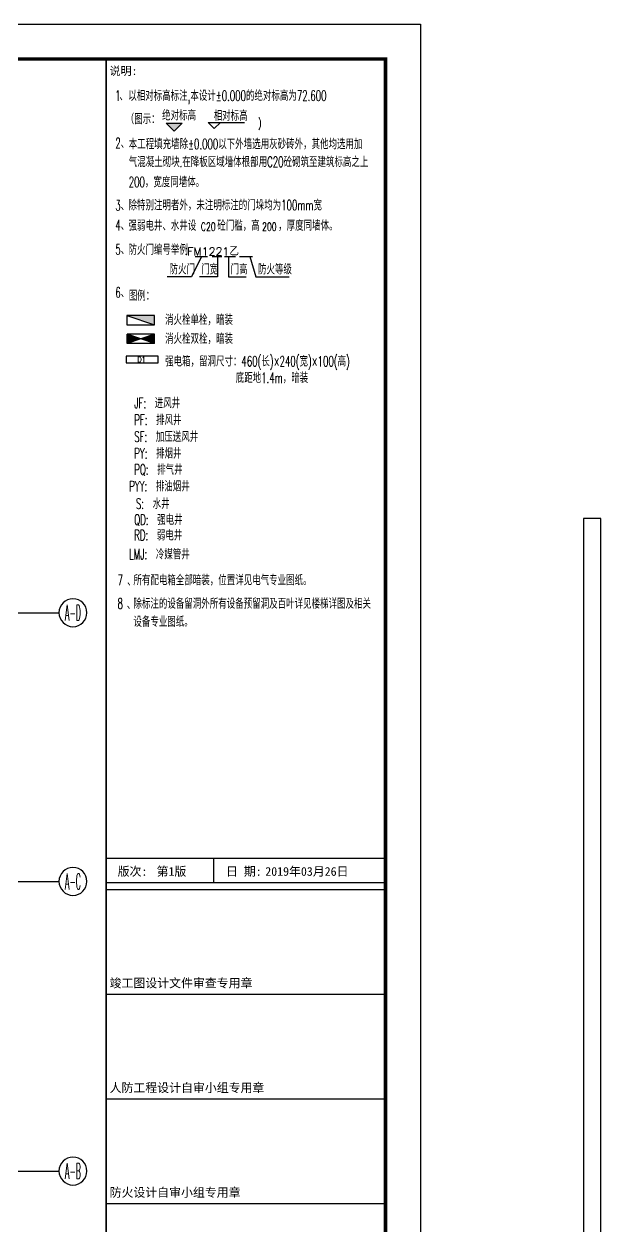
# Model space of a CAD drawing. Extents: x 1980812 to 2578970, y -669191 to 284498.
# Drawn here: x 2053559 to 2070085, y 176668 to 211111 of the extents above; entities that cross this region are included whole.
import ezdxf
from ezdxf.enums import TextEntityAlignment as Align

# ---------------------------------------------------------------- set-up
doc = ezdxf.new("R2010")
doc.units = 0
doc.header["$LTSCALE"] = 1000
doc.header["$MEASUREMENT"] = 0
doc.linetypes.add('CONTINOUS', pattern=[0])
for name, color, linetype in [('&公共文字', 7, 'Continuous'), ('0-立面(轮廓)', 63, 'CONTINOUS'), ('AXIS', 3, 'Continuous'), ('AXIS_TEXT', 7, 'Continuous'), ('DQ-L', 2, 'Continuous'), ('DQ2', 2, 'Continuous'), ('GPSKC', 3, 'Continuous'), ('PUB_DIM', 3, 'Continuous'), ('PUB_TEXT', 7, 'Continuous'), ('TK', 1, 'Continuous'), ('WALL', 4, 'Continuous'), ('公共文字', 7, 'Continuous'), ('水1', 6, 'Continuous')]:
    doc.layers.add(name, color=color, linetype=linetype)
doc.styles.add('_HZTXT', font='TXT', dxfattribs={"width": 0.7, "bigfont": 'HZTXT'})
doc.styles.add('_HZTXTW', font='txtw.shx', dxfattribs={"width": 0.7, "bigfont": 'hztxtw.shx'})
doc.styles.add('_TCH_AXIS', font='COMPLEX', dxfattribs={"bigfont": 'GBCBIG'})
doc.styles.add('COMPLEX', font='COMPLEX')
doc.styles.add('D8', font='txtw.shx', dxfattribs={"width": 0.7, "bigfont": 'hztxtw.shx'})
doc.styles.add('HZTXTW', font='txtw.shx', dxfattribs={"width": 0.6, "bigfont": 'hztxtw.shx'})
doc.styles.add('SONGTI', font='NSimSun.ttf', dxfattribs={"width": 1.1})

# ---------------------------------------------------------------- blocks, each defined once
blk = doc.blocks.new('A$C2F655D11')
at = {"layer": 'GPSKC', "color": 1, "linetype": 'Continuous'}
for p, q in [((0, 0), (700, 240)), ((0, 240), (700, 0)), ((0, 240), (0, 0)), ((0, 240), (700, 240)), ((700, 240), (700, 0)), ((0, 0), (700, 0))]:
    blk.add_line(p, q, dxfattribs=at)
for points in [[(0, 240), (350, 120), (0, 0)], [(700, 240), (350, 120), (700, 0)]]:
    blk.add_solid(points, dxfattribs=at)
blk = doc.blocks.new('A$C4BB60620')
at = {"rotation": 151.0000000006254}
blk.add_blockref('A$C2F655D11', (729, 210), dxfattribs=at)
blk = doc.blocks.new('AUDIT_I_080527205251-1')
at = {"layer": '水1', "linetype": 'Continuous', "xscale": 2.185937503893495, "yscale": 2.185937503893495, "zscale": 2.185937503893495, "rotation": 29.00000005749169}
blk.add_blockref('A$C4BB60620', (845, 17239), dxfattribs=at)
blk = doc.blocks.new('DQ-EL-D1')
at = {"layer": 'DQ2'}
blk.add_lwpolyline([(-230, -50), (230, -50), (230, 50), (-230, 50)], close=True, dxfattribs=at)
at = {"layer": 'DQ2', "style": 'D8', "width": 0.7}
blk.add_text('D1', height=80, dxfattribs=at).set_placement((-8, 0), align=Align.MIDDLE)
blk = doc.blocks.new('平面说明0825')
at = {"layer": 'PUB_DIM'}
blk.add_hatch(color=256, dxfattribs=at).paths.add_polyline_path([(115946555, 22714662), (115946062, 22715155), (115947048, 22715155)])
at = {"layer": '&公共文字'}
for p, q in [((115945351, 22703408), (115943676, 22703408)), ((115943676, 22703408), (115943676, 22702833)), ((115943676, 22703408), (115945351, 22702833)), ((115945351, 22702833), (115945351, 22703408)), ((115943676, 22702833), (115945351, 22702833))]:
    blk.add_line(p, q, dxfattribs=at)
blk.add_solid([(115943676, 22703408, 0), (115945351, 22703408, 0), (115943676, 22703408, 0), (115945351, 22702833, 0)], dxfattribs=at)
at = {"layer": 'PUB_DIM'}
for p, q in [((115946555, 22714662), (115946062, 22715155)), ((115946062, 22715155), (115947048, 22715155)), ((115946555, 22714662), (115947048, 22715155)), ((115948644, 22715194), (115950861, 22715194)), ((115949013, 22714824), (115948644, 22715194)), ((115949013, 22714824), (115949383, 22715194))]:
    blk.add_line(p, q, dxfattribs=at)
at = {"layer": 'PUB_TEXT'}
blk.add_lwpolyline([(115942407, 22718483), (115942407, 22719083), (115943007, 22719083)], dxfattribs=at)
at = {"layer": '公共文字'}
for p, q in [((115947850, 22707003), (115948599, 22707003)), ((115948873, 22707003), (115949476, 22707003)), ((115949646, 22707003), (115950314, 22707003)), ((115950554, 22707003), (115951351, 22707003))]:
    blk.add_line(p, q, dxfattribs=at)
for points in [[(115948224, 22707003), (115947617, 22705771), (115946139, 22705771)], [(115949208, 22707003), (115949208, 22705771), (115948113, 22705771)], [(115949872, 22707003), (115949872, 22705771), (115950967, 22705771)], [(115951178, 22707003), (115951546, 22705771), (115953587, 22705771)]]:
    blk.add_lwpolyline(points, dxfattribs=at)
at = {"layer": '&公共文字', "xscale": 1.095111111140189, "yscale": 1.095111111140189, "zscale": 1.095111111140189}
blk.add_blockref('AUDIT_I_080527205251-1', (115943153, 22682100), dxfattribs=at)
at = {"layer": 'DQ-L', "xscale": 4.266666666666667, "yscale": 4.266666666666667, "zscale": 4.266666666666667}
blk.add_blockref('DQ-EL-D1', (115944603, 22700708), dxfattribs=at)
at = {"layer": '&公共文字'}
for s, height, style, width, p in [(')', 493, '_HZTXTW', 0.7, (115951695, 22714919)), ('C20', 492.8, '_HZTXTW', 0.7, (115948193, 22708581)), ('200', 492.8, '_HZTXTW', 0.7, (115951934, 22708581)), (':', 616, '_HZTXT', 0.8, (115947217, 22707106))]:
    blk.add_text(s, height=height, dxfattribs=dict(at, style=style, width=width)).set_placement(p)
at = {"layer": 'PUB_TEXT', "style": 'HZTXTW', "width": 0.6}
for s, p in [('1', (115942953, 22716519)), ('以相对标高标注,本设计%%P0.000的绝对标高为72.600', (115943756, 22716519)), ('、', (115943216, 22716519)), ('（图示：', (115943599, 22715095)), ('绝对标高', (115945823, 22715321)), ('相对标高', (115948979, 22715297)), ('2', (115942965, 22713619)), ('本工程填充墙除%%P0.000以下外墙选用灰砂砖外，其他均选用加', (115943782, 22713565)), ('、', (115943293, 22713619)), ('气混凝土砌块.在降板区域墙体根部用C20砼砌筑至建筑标高之上', (115943782, 22712470)), ('200，宽度同墙体。', (115943782, 22711243)), ('3', (115942965, 22709811)), ('除特别注明者外，未注明标注的门垛均为100mm宽', (115943768, 22709828)), ('、', (115943293, 22709811)), ('4', (115942965, 22708603)), ('强弱电井、水井设', (115943768, 22708581)), ('砼门槛，高', (115949195, 22708581)), ('，厚度同墙体。', (115952919, 22708581)), ('、', (115943293, 22708603)), ('5', (115942965, 22707126)), ('防火门编号举例', (115943768, 22707106)), ('、', (115943293, 22707126)), ('防火门', (115946276, 22705908)), ('门宽', (115948210, 22705908)), ('门高', (115950006, 22705908)), ('防火等级', (115951683, 22705908)), ('6', (115942965, 22704489)), ('、', (115943293, 22704489)), ('图例：', (115943788, 22704298)), ('消火栓单栓，暗装', (115946006, 22702822)), ('消火栓双栓，暗装', (115946006, 22701664)), ('强电箱，留洞尺寸：460(长)×240(宽)×100(高)', (115946006, 22700281)), ('底距地1.4m，暗装', (115950323, 22699271)), ('JF:  进风井', (115944120, 22697726)), ('PF:  排风井', (115944120, 22696696)), ('SF:  加压送风井', (115944120, 22695669)), ('PY:  排烟井', (115944120, 22694655)), ('PQ:  排气井', (115944120, 22693663)), ('PYY:  排油烟井', (115943810, 22692640)), (' S:  水井', (115943960, 22691571)), ('QD:  强电井', (115944120, 22690593)), ('RD:  弱电井', (115944120, 22689646)), ('LMJ:  冷媒管井', (115943810, 22688483)), ('所有配电箱全部暗装，位置详见电气专业图纸。', (115944070, 22686905)), ('7', (115943101, 22686905)), ('、', (115943692, 22686856)), ('8', (115943101, 22685470)), ('除标注的设备留洞外所有设备预留洞及百叶详见楼梯详图及相关', (115944070, 22685470)), ('、', (115943670, 22685428)), ('设备专业图纸。', (115944070, 22684363))]:
    blk.add_text(s, height=640, dxfattribs=at).set_placement(p)
at = {"layer": 'TK', "style": 'SONGTI'}
blk.add_text('说明:', height=500, dxfattribs=at).set_placement((115942602, 22718100))
at = {"layer": '公共文字', "style": 'HZTXTW'}
blk.add_text(' FM1221乙', height=492.8, dxfattribs=at).set_placement((115947018, 22707063))
blk = doc.blocks.new('_AXISO')
blk.add_circle((0, 0), 0.5)
at = {"layer": 'AXIS_TEXT', "style": 'COMPLEX', "width": 1.041667}
blk.add_attdef('A', text='', height=0.56, dxfattribs=at).set_placement((-0.25, -0.28), (0.25, -0.28), align=Align.FIT)

msp = doc.modelspace()

# ---------------------------------------------------------------- linework, layer by layer
at = {"layer": 'AXIS'}
for p, q in [((2050610.3, 194240.5), (2054559.1, 194240.5)), ((2050610.3, 186540.5), (2054559.1, 186540.5)), ((2050610.3, 178240.5), (2054559.1, 178240.5))]:
    msp.add_line(p, q, dxfattribs=at)
at = {"layer": 'TK'}
for p, q in [((2055912.3, 152711.3), (2055912.3, 210111.3)), ((2063912.3, 152711.3), (2063912.3, 210111.3)), ((2055912.3, 187211.3), (2063912.3, 187211.3)), ((2058999.7, 186511.3), (2058999.7, 187211.3)), ((2055912.3, 186511.3), (2063912.3, 186511.3)), ((2055912.3, 186311.3), (2063912.3, 186311.3)), ((2055912.3, 183311.3), (2063912.3, 183311.3)), ((2055912.3, 180311.3), (2063912.3, 180311.3)), ((2055912.3, 177311.3), (2063912.3, 177311.3))]:
    msp.add_line(p, q, dxfattribs=at)
for points in [[(1980812.3, 211111.3), (2064912.3, 211111.3), (2064912.3, 151711.3), (1980812.3, 151711.3)], [(1983312.3, 210111.3), (2055912.3, 210111.3), (2055912.3, 152711.3), (1983312.3, 152711.3)]]:
    msp.add_lwpolyline(points, close=True, dxfattribs=at)
at = {"layer": 'TK', "const_width": 100}
msp.add_lwpolyline([(2063912.3, 152711.3), (2063912.3, 210111.3), (1983312.3, 210111.3), (1983312.3, 152711.3)], close=True, dxfattribs=at)
at = {"layer": 'WALL'}
msp.add_lwpolyline([(2070084.5, 196940.5), (2069584.5, 196940.5), (2069584.5, 175140.5), (2070084.5, 175140.5)], close=True, dxfattribs=at)

# ---------------------------------------------------------------- block references
at = {"layer": '0-立面(轮廓)', "xscale": 0.46875, "yscale": 0.46875, "zscale": 0.46875}
msp.add_blockref('平面说明0825', (-52292091, -10439458.9), dxfattribs=at)
at = {"layer": 'AXIS'}
ref = msp.add_blockref('_AXISO', (2054959.1, 194240.5), dxfattribs=dict(at, xscale=-800, yscale=800, zscale=800))
ref.add_attrib('A', 'A-D', dxfattribs={"layer": 'AXIS_TEXT', "height": 452.55, "style": '_TCH_AXIS', "width": 0.328125}).set_placement((2054732.8, 194014.2), (2055185.4, 194014.2), align=Align.FIT)
ref = msp.add_blockref('_AXISO', (2054959.1, 186540.5), dxfattribs=dict(at, xscale=-800, yscale=800, zscale=800))
ref.add_attrib('A', 'A-C', dxfattribs={"layer": 'AXIS_TEXT', "height": 452.55, "style": '_TCH_AXIS', "width": 0.33871}).set_placement((2054732.8, 186314.2), (2055185.4, 186314.2), align=Align.FIT)
ref = msp.add_blockref('_AXISO', (2054959.1, 178240.5), dxfattribs=dict(at, xscale=-800, yscale=800, zscale=800))
ref.add_attrib('A', 'A-B', dxfattribs={"layer": 'AXIS_TEXT', "height": 452.55, "style": '_TCH_AXIS', "width": 0.328125}).set_placement((2054732.8, 178014.2), (2055185.4, 178014.2), align=Align.FIT)

# ---------------------------------------------------------------- texts
at = {"layer": 'TK', "style": 'SONGTI'}
for s, p in [('版次:', (2056240.3, 186702.8)), ('日 期:', (2059344.2, 186702.8)), ('竣工图设计文件审查专用章', (2056009.9, 183502.8)), ('人防工程设计自审小组专用章', (2056009.9, 180502.8)), ('防火设计自审小组专用章', (2056009.9, 177502.8))]:
    msp.add_text(s, height=250, dxfattribs=at).set_placement(p)
at = {"layer": 'TK', "color": 4, "style": 'SONGTI'}
for s, p in [('第1版', (2057356.3, 186702.8)), ('2019年03月26日', (2060469.2, 186702.8))]:
    msp.add_text(s, height=250, dxfattribs=at).set_placement(p)

doc.saveas('drawing.dxf')
